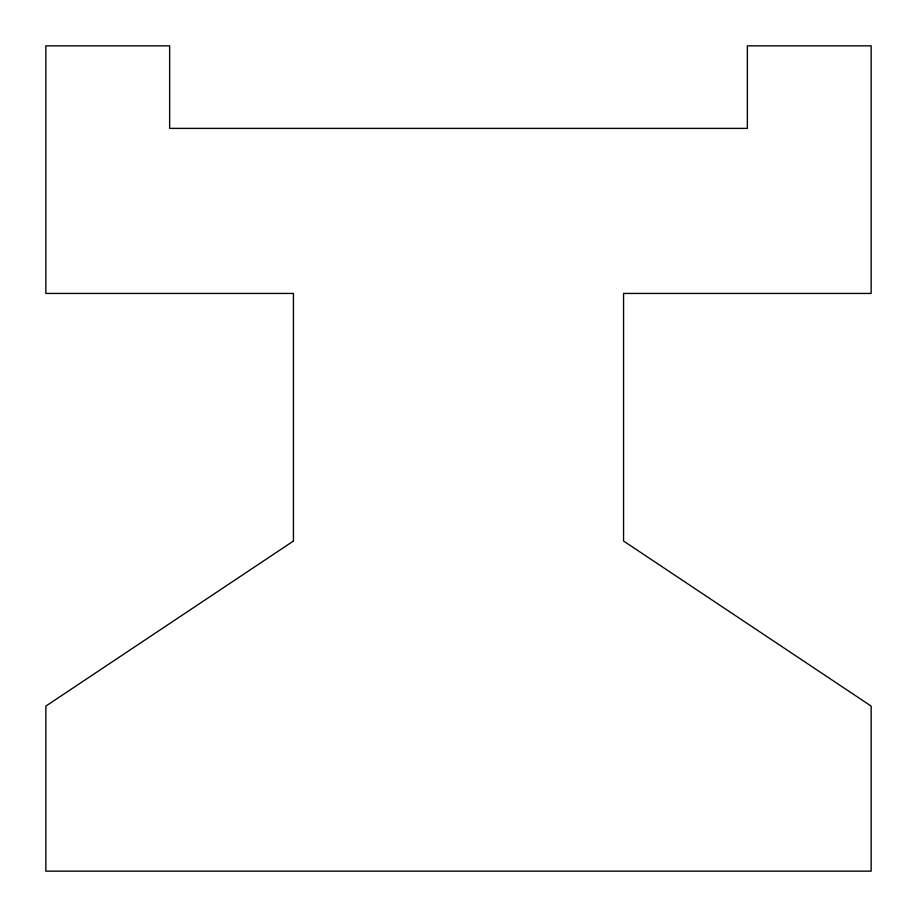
<?xml version="1.0" encoding="UTF-8"?>
<svg xmlns="http://www.w3.org/2000/svg" width="917" height="917" viewBox="0 0 917 917"><rect width="100%" height="100%" fill="white"/><g stroke="black" fill="none" stroke-linecap="round" stroke-linejoin="round"><path stroke-width="1.38" d="M293.44 541.03L45.85 706.09L45.85 871.15L871.15 871.15L871.15 706.09L623.56 541.03L623.56 293.44L871.15 293.44L871.15 45.85L747.355 45.85L747.355 128.38L169.645 128.38L169.645 45.85L45.85 45.85L45.85 293.44L293.44 293.44L293.44 541.03"/></g></svg>
